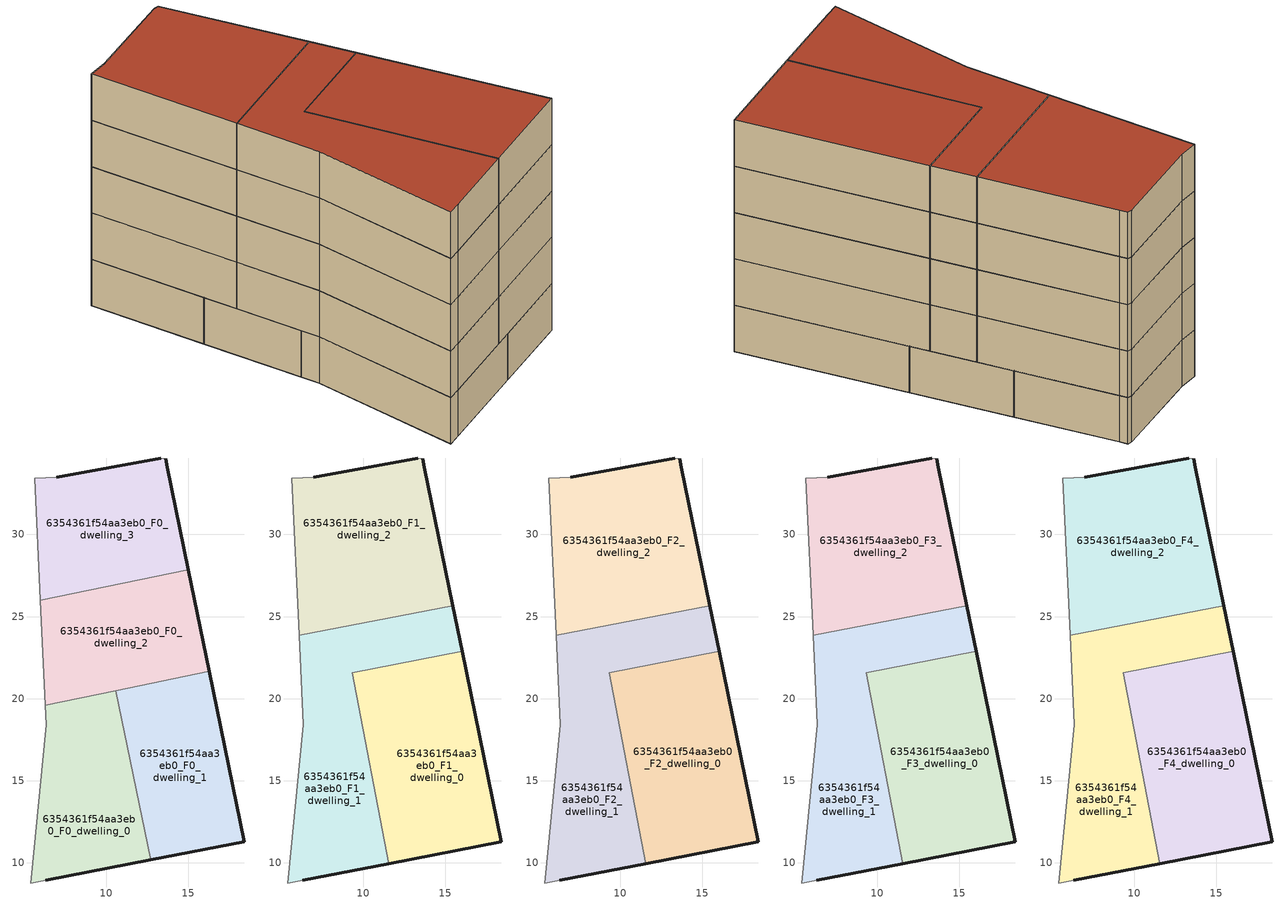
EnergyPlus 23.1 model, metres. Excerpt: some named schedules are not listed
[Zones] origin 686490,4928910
6354361f54aa3eb0_F0_dwelling_0
 floor ground (EU_floor_Construction): 12.71,10.18 10.59,20.49 6.29,19.61 6.35,18.42 5.4,8.78 6.33,8.95 z0
 wall outside (EU_wall_Construction): 12.71,10.18 6.33,8.95 z0:3
 wall adiabatic (EU_wall_Construction): 6.33,8.95 5.4,8.78 6.35,18.42 6.29,19.61 z0:3
 wall to 6354361f54aa3eb0_F0_dwelling_1 (EU_wall_Construction): 10.59,20.49 12.71,10.18 z0:3
 wall to 6354361f54aa3eb0_F0_dwelling_2 (EU_wall_Construction): 6.29,19.61 10.59,20.49 z0:3
6354361f54aa3eb0_F0_dwelling_1
 floor ground (EU_floor_Construction): 18.41,11.28 16.27,21.66 10.59,20.49 12.71,10.18 z0
 wall outside (EU_wall_Construction): 16.27,21.66 18.41,11.28 12.71,10.18 z0:3
 wall to 6354361f54aa3eb0_F0_dwelling_2 (EU_wall_Construction): 10.59,20.49 16.27,21.66 z0:3
6354361f54aa3eb0_F0_dwelling_2
 floor ground (EU_floor_Construction): 16.27,21.66 15,27.85 5.99,25.99 6.29,19.61 z0
 wall outside (EU_wall_Construction): 15,27.85 16.27,21.66 z0:3
 wall adiabatic (EU_wall_Construction): 6.29,19.61 5.99,25.99 z0:3
 wall to 6354361f54aa3eb0_F0_dwelling_3 (EU_wall_Construction): 5.99,25.99 15,27.85 z0:3
6354361f54aa3eb0_F0_dwelling_3
 floor ground (EU_floor_Construction): 15,27.85 13.72,34.1 13.62,34.6 13.32,34.65 6.98,33.47 5.65,33.41 5.99,25.99 z0
 wall outside (EU_wall_Construction): 6.98,33.47 13.32,34.65 / 13.62,34.6 13.72,34.1 15,27.85 z0:3
 wall adiabatic (EU_wall_Construction): 5.99,25.99 5.65,33.41 6.98,33.47 / 13.32,34.65 13.62,34.6 z0:3
6354361f54aa3eb0_F1_dwelling_0
 floor to 6354361f54aa3eb0_F0_dwelling_0 (EU_floor_Construction): 12.71,10.18 10.59,20.49 9.57,20.28 11.56,9.96 z3
 floor to 6354361f54aa3eb0_F0_dwelling_1 (EU_floor_Construction): 18.41,11.28 16.27,21.66 10.59,20.49 12.71,10.18 z3
 floor to 6354361f54aa3eb0_F0_dwelling_2 (EU_floor_Construction): 10.59,20.49 9.32,21.58 9.57,20.28 z3; 16.27,21.66 16.02,22.88 9.32,21.58 10.59,20.49 z3
 wall outside (EU_wall_Construction): 16.02,22.88 18.41,11.28 11.56,9.96 z3:6
 wall to 6354361f54aa3eb0_F1_dwelling_1 (EU_wall_Construction): 11.56,9.96 9.32,21.58 16.02,22.88 z3:6
6354361f54aa3eb0_F1_dwelling_1
 floor to 6354361f54aa3eb0_F0_dwelling_0 (EU_floor_Construction): 11.56,9.96 9.57,20.28 6.29,19.61 6.35,18.42 5.4,8.78 6.33,8.95 z3
 floor to 6354361f54aa3eb0_F0_dwelling_2 (EU_floor_Construction): 16.02,22.88 15.45,25.65 6.09,23.85 6.29,19.61 9.57,20.28 9.32,21.58 z3
 wall outside (EU_wall_Construction): 11.56,9.96 6.33,8.95 / 15.45,25.65 16.02,22.88 z3:6
 wall adiabatic (EU_wall_Construction): 6.33,8.95 5.4,8.78 6.35,18.42 6.09,23.85 z3:6
 wall to 6354361f54aa3eb0_F1_dwelling_2 (EU_wall_Construction): 6.09,23.85 15.45,25.65 z3:6
6354361f54aa3eb0_F1_dwelling_2
 floor to 6354361f54aa3eb0_F0_dwelling_2 (EU_floor_Construction): 15.45,25.65 15,27.85 5.99,25.99 6.09,23.85 z3
 floor to 6354361f54aa3eb0_F0_dwelling_3 (EU_floor_Construction): 15,27.85 13.72,34.1 13.62,34.6 13.32,34.65 6.98,33.47 5.65,33.41 5.99,25.99 z3
 wall outside (EU_wall_Construction): 13.62,34.6 13.72,34.1 15.45,25.65 / 6.98,33.47 13.32,34.65 z3:6
 wall adiabatic (EU_wall_Construction): 6.09,23.85 5.65,33.41 6.98,33.47 / 13.32,34.65 13.62,34.6 z3:6
6354361f54aa3eb0_F2_dwelling_0
 floor to 6354361f54aa3eb0_F1_dwelling_0 (EU_floor_Construction): 18.41,11.28 16.02,22.88 9.32,21.58 11.56,9.96 z6
 wall outside (EU_wall_Construction): 16.02,22.88 18.41,11.28 11.56,9.96 z6:9
 wall to 6354361f54aa3eb0_F2_dwelling_1 (EU_wall_Construction): 11.56,9.96 9.32,21.58 16.02,22.88 z6:9
6354361f54aa3eb0_F2_dwelling_1
 floor to 6354361f54aa3eb0_F1_dwelling_1 (EU_floor_Construction): 11.56,9.96 9.32,21.58 16.02,22.88 15.45,25.65 6.09,23.85 6.35,18.42 5.4,8.78 6.33,8.95 z6
 wall outside (EU_wall_Construction): 11.56,9.96 6.33,8.95 / 15.45,25.65 16.02,22.88 z6:9
 wall adiabatic (EU_wall_Construction): 6.33,8.95 5.4,8.78 6.35,18.42 6.09,23.85 z6:9
 wall to 6354361f54aa3eb0_F2_dwelling_2 (EU_wall_Construction): 6.09,23.85 15.45,25.65 z6:9
6354361f54aa3eb0_F2_dwelling_2
 floor to 6354361f54aa3eb0_F1_dwelling_2 (EU_floor_Construction): 15.45,25.65 13.72,34.1 13.62,34.6 13.32,34.65 6.98,33.47 5.65,33.41 6.09,23.85 z6
 wall outside (EU_wall_Construction): 13.62,34.6 13.72,34.1 15.45,25.65 / 6.98,33.47 13.32,34.65 z6:9
 wall adiabatic (EU_wall_Construction): 6.09,23.85 5.65,33.41 6.98,33.47 / 13.32,34.65 13.62,34.6 z6:9
6354361f54aa3eb0_F3_dwelling_0
 floor to 6354361f54aa3eb0_F2_dwelling_0 (EU_floor_Construction): 18.41,11.28 16.02,22.88 9.32,21.58 11.56,9.96 z9
 wall outside (EU_wall_Construction): 16.02,22.88 18.41,11.28 11.56,9.96 z9:12
 wall to 6354361f54aa3eb0_F3_dwelling_1 (EU_wall_Construction): 11.56,9.96 9.32,21.58 16.02,22.88 z9:12
6354361f54aa3eb0_F3_dwelling_1
 floor to 6354361f54aa3eb0_F2_dwelling_1 (EU_floor_Construction): 11.56,9.96 9.32,21.58 16.02,22.88 15.45,25.65 6.09,23.85 6.35,18.42 5.4,8.78 6.33,8.95 z9
 wall outside (EU_wall_Construction): 11.56,9.96 6.33,8.95 / 15.45,25.65 16.02,22.88 z9:12
 wall adiabatic (EU_wall_Construction): 6.33,8.95 5.4,8.78 6.35,18.42 6.09,23.85 z9:12
 wall to 6354361f54aa3eb0_F3_dwelling_2 (EU_wall_Construction): 6.09,23.85 15.45,25.65 z9:12
6354361f54aa3eb0_F3_dwelling_2
 floor to 6354361f54aa3eb0_F2_dwelling_2 (EU_floor_Construction): 15.45,25.65 13.72,34.1 13.62,34.6 13.32,34.65 6.98,33.47 5.65,33.41 6.09,23.85 z9
 wall outside (EU_wall_Construction): 13.62,34.6 13.72,34.1 15.45,25.65 / 6.98,33.47 13.32,34.65 z9:12
 wall adiabatic (EU_wall_Construction): 6.09,23.85 5.65,33.41 6.98,33.47 / 13.32,34.65 13.62,34.6 z9:12
6354361f54aa3eb0_F4_dwelling_0
 floor to 6354361f54aa3eb0_F3_dwelling_0 (EU_floor_Construction): 18.41,11.28 16.02,22.88 9.32,21.58 11.56,9.96 z12
 wall outside (EU_wall_Construction): 16.02,22.88 18.41,11.28 11.56,9.96 z12:15
 wall to 6354361f54aa3eb0_F4_dwelling_1 (EU_wall_Construction): 11.56,9.96 9.32,21.58 16.02,22.88 z12:15
 roof outside (EU_roof_Construction): 16.02,22.88 18.41,11.28 11.56,9.96 9.32,21.58 z15
6354361f54aa3eb0_F4_dwelling_1
 floor to 6354361f54aa3eb0_F3_dwelling_1 (EU_floor_Construction): 11.56,9.96 9.32,21.58 16.02,22.88 15.45,25.65 6.09,23.85 6.35,18.42 5.4,8.78 6.33,8.95 z12
 wall outside (EU_wall_Construction): 11.56,9.96 6.33,8.95 / 15.45,25.65 16.02,22.88 z12:15
 wall adiabatic (EU_wall_Construction): 6.33,8.95 5.4,8.78 6.35,18.42 6.09,23.85 z12:15
 wall to 6354361f54aa3eb0_F4_dwelling_2 (EU_wall_Construction): 6.09,23.85 15.45,25.65 z12:15
 roof outside (EU_roof_Construction): 15.45,25.65 16.02,22.88 9.32,21.58 11.56,9.96 6.33,8.95 5.4,8.78 6.35,18.42 6.09,23.85 z15
6354361f54aa3eb0_F4_dwelling_2
 floor to 6354361f54aa3eb0_F3_dwelling_2 (EU_floor_Construction): 15.45,25.65 13.72,34.1 13.62,34.6 13.32,34.65 6.98,33.47 5.65,33.41 6.09,23.85 z12
 wall outside (EU_wall_Construction): 13.62,34.6 13.72,34.1 15.45,25.65 / 6.98,33.47 13.32,34.65 z12:15
 wall adiabatic (EU_wall_Construction): 6.09,23.85 5.65,33.41 6.98,33.47 / 13.32,34.65 13.62,34.6 z12:15
 roof outside (EU_roof_Construction): 13.72,34.1 15.45,25.65 6.09,23.85 5.65,33.41 6.98,33.47 13.32,34.65 13.62,34.6 z15
[Building]
EU S2 Campaign: North Axis=0; Terrain=City; Solar Distribution=FullExterior
[Site:Location]
Bologna: Latitude=44.5; Longitude=11.25; Time Zone=1; Elevation=37
[SizingPeriod:WeatherFileDays]
AnnualSizingPeriod: Begin Month=1; Begin Day of Month=1; End Month=12; End Day of Month=31; Day of Week for Start Day=Monday; Use Weather File Daylight Saving Period=No; Use Weather File Rain and Snow Indicators=No
[MATERIAL]
EU_InternalMass_Material: Roughness=MediumRough; Thickness=0.1; Conductivity=1; Density=1800; Specific Heat=900; Thermal Absorptance=0.9; Solar Absorptance=0.7; Visible Absorptance=0.7
[MATERIAL:NOMASS] Roughness=MediumRough; Thermal Absorptance=0.9; Solar Absorptance=0.7; Visible Absorptance=0.7
Name | Thermal Resistance
EU_wall_NoMass | 0.905828
EU_roof_NoMass | 0.37593
EU_floor_NoMass | 0.67114
[CONSTRUCTION]
EU_wall_Construction: EU_wall_NoMass
EU_roof_Construction: EU_roof_NoMass
EU_floor_Construction: EU_floor_NoMass
EU_InternalMass_Construction: EU_InternalMass_Material
[ZONE] Type=1; Multiplier=1; Ceiling Height=autocalculate; Floor Area=autocalculate; Part of Total Floor Area=Yes
Name | Volume
6354361f54aa3eb0_F0_dwelling_0 | 183.733
6354361f54aa3eb0_F1_dwelling_0 | 244.976
6354361f54aa3eb0_F2_dwelling_0; 6354361f54aa3eb0_F3_dwelling_0; 6354361f54aa3eb0_F4_dwelling_0; 6354361f54aa3eb0_F1_dwelling_1 | 244.989
6354361f54aa3eb0_F0_dwelling_1 | 183.757
6354361f54aa3eb0_F2_dwelling_1; 6354361f54aa3eb0_F3_dwelling_1; 6354361f54aa3eb0_F4_dwelling_1 | 244.996
6354361f54aa3eb0_F0_dwelling_2 | 183.738
6354361f54aa3eb0_F1_dwelling_2 | 244.98
6354361f54aa3eb0_F2_dwelling_2; 6354361f54aa3eb0_F3_dwelling_2; 6354361f54aa3eb0_F4_dwelling_2 | 244.988
6354361f54aa3eb0_F0_dwelling_3 | 183.744
[INTERNALMASS] Construction=EU_InternalMass_Construction
Name | Zone or ZoneList | Surface Area
6354361f54aa3eb0_F0_dwelling_0_EU_InternalMass | 6354361f54aa3eb0_F0_dwelling_0 | 61.2465
6354361f54aa3eb0_F0_dwelling_1_EU_InternalMass | 6354361f54aa3eb0_F0_dwelling_1 | 61.2516
6354361f54aa3eb0_F0_dwelling_2_EU_InternalMass | 6354361f54aa3eb0_F0_dwelling_2 | 61.2461
6354361f54aa3eb0_F0_dwelling_3_EU_InternalMass | 6354361f54aa3eb0_F0_dwelling_3 | 61.2482
6354361f54aa3eb0_F1_dwelling_0_EU_InternalMass | 6354361f54aa3eb0_F1_dwelling_0 | 81.6625
6354361f54aa3eb0_F1_dwelling_1_EU_InternalMass | 6354361f54aa3eb0_F1_dwelling_1 | 81.6651
6354361f54aa3eb0_F1_dwelling_2_EU_InternalMass | 6354361f54aa3eb0_F1_dwelling_2 | 81.6634
6354361f54aa3eb0_F2_dwelling_0_EU_InternalMass | 6354361f54aa3eb0_F2_dwelling_0 | 81.6625
6354361f54aa3eb0_F2_dwelling_1_EU_InternalMass | 6354361f54aa3eb0_F2_dwelling_1 | 81.6651
6354361f54aa3eb0_F2_dwelling_2_EU_InternalMass | 6354361f54aa3eb0_F2_dwelling_2 | 81.6634
6354361f54aa3eb0_F3_dwelling_0_EU_InternalMass | 6354361f54aa3eb0_F3_dwelling_0 | 81.6625
6354361f54aa3eb0_F3_dwelling_1_EU_InternalMass | 6354361f54aa3eb0_F3_dwelling_1 | 81.6651
6354361f54aa3eb0_F3_dwelling_2_EU_InternalMass | 6354361f54aa3eb0_F3_dwelling_2 | 81.6634
6354361f54aa3eb0_F4_dwelling_0_EU_InternalMass | 6354361f54aa3eb0_F4_dwelling_0 | 81.6625
6354361f54aa3eb0_F4_dwelling_1_EU_InternalMass | 6354361f54aa3eb0_F4_dwelling_1 | 81.6651
6354361f54aa3eb0_F4_dwelling_2_EU_InternalMass | 6354361f54aa3eb0_F4_dwelling_2 | 81.6634
[OTHEREQUIPMENT] Fuel Type=Electricity; Design Level Calculation Method=Watts/Area; Power per Zone Floor Area=1; Fraction Latent=0; Fraction Radiant=0; Fraction Lost=0; Carbon Dioxide Generation Rate=0; EndUse Subcategory=EU_Step8_InternalGains
Name | Zone or ZoneList or Space or SpaceList | Schedule
EU_Step8_InternalGain_6354361f54aa3eb0_F0_dwelling_0_f000 | 6354361f54aa3eb0_F0_dwelling_0 | EU_Step8_GainSchedule_6354361f54aa3eb0_F0_dwelling_0_f000
EU_Step8_InternalGain_6354361f54aa3eb0_F0_dwelling_1_f000 | 6354361f54aa3eb0_F0_dwelling_1 | EU_Step8_GainSchedule_6354361f54aa3eb0_F0_dwelling_1_f000
EU_Step8_InternalGain_6354361f54aa3eb0_F0_dwelling_2_f000 | 6354361f54aa3eb0_F0_dwelling_2 | EU_Step8_GainSchedule_6354361f54aa3eb0_F0_dwelling_2_f000
EU_Step8_InternalGain_6354361f54aa3eb0_F0_dwelling_3_f000 | 6354361f54aa3eb0_F0_dwelling_3 | EU_Step8_GainSchedule_6354361f54aa3eb0_F0_dwelling_3_f000
EU_Step8_InternalGain_6354361f54aa3eb0_F1_dwelling_0_f000 | 6354361f54aa3eb0_F1_dwelling_0 | EU_Step8_GainSchedule_6354361f54aa3eb0_F1_dwelling_0_f000
EU_Step8_InternalGain_6354361f54aa3eb0_F1_dwelling_1_f000 | 6354361f54aa3eb0_F1_dwelling_1 | EU_Step8_GainSchedule_6354361f54aa3eb0_F1_dwelling_1_f000
EU_Step8_InternalGain_6354361f54aa3eb0_F1_dwelling_2_f000 | 6354361f54aa3eb0_F1_dwelling_2 | EU_Step8_GainSchedule_6354361f54aa3eb0_F1_dwelling_2_f000
EU_Step8_InternalGain_6354361f54aa3eb0_F2_dwelling_0_f000 | 6354361f54aa3eb0_F2_dwelling_0 | EU_Step8_GainSchedule_6354361f54aa3eb0_F2_dwelling_0_f000
EU_Step8_InternalGain_6354361f54aa3eb0_F2_dwelling_1_f000 | 6354361f54aa3eb0_F2_dwelling_1 | EU_Step8_GainSchedule_6354361f54aa3eb0_F2_dwelling_1_f000
EU_Step8_InternalGain_6354361f54aa3eb0_F2_dwelling_2_f000 | 6354361f54aa3eb0_F2_dwelling_2 | EU_Step8_GainSchedule_6354361f54aa3eb0_F2_dwelling_2_f000
EU_Step8_InternalGain_6354361f54aa3eb0_F3_dwelling_0_f000 | 6354361f54aa3eb0_F3_dwelling_0 | EU_Step8_GainSchedule_6354361f54aa3eb0_F3_dwelling_0_f000
EU_Step8_InternalGain_6354361f54aa3eb0_F3_dwelling_1_f000 | 6354361f54aa3eb0_F3_dwelling_1 | EU_Step8_GainSchedule_6354361f54aa3eb0_F3_dwelling_1_f000
EU_Step8_InternalGain_6354361f54aa3eb0_F3_dwelling_2_f000 | 6354361f54aa3eb0_F3_dwelling_2 | EU_Step8_GainSchedule_6354361f54aa3eb0_F3_dwelling_2_f000
EU_Step8_InternalGain_6354361f54aa3eb0_F4_dwelling_0_f000 | 6354361f54aa3eb0_F4_dwelling_0 | EU_Step8_GainSchedule_6354361f54aa3eb0_F4_dwelling_0_f000
EU_Step8_InternalGain_6354361f54aa3eb0_F4_dwelling_1_f000 | 6354361f54aa3eb0_F4_dwelling_1 | EU_Step8_GainSchedule_6354361f54aa3eb0_F4_dwelling_1_f000
EU_Step8_InternalGain_6354361f54aa3eb0_F4_dwelling_2_f000 | 6354361f54aa3eb0_F4_dwelling_2 | EU_Step8_GainSchedule_6354361f54aa3eb0_F4_dwelling_2_f000
[ZONEVENTILATION:DESIGNFLOWRATE] Schedule=EU_AlwaysOn; Design Flow Rate Calculation Method=AirChanges/Hour; Air Changes per Hour=0.73129; Ventilation Type=Natural; Fan Pressure Rise=0; Fan Total Efficiency=1; Constant Term Coefficient=1; Temperature Term Coefficient=0; Velocity Term Coefficient=0; Velocity Squared Term Coefficient=0; Minimum Indoor Temperature=-100; Maximum Indoor Temperature=100; Delta Temperature=-100; Minimum Outdoor Temperature=-100; Maximum Outdoor Temperature=100; Maximum Wind Speed=40
Name | Zone or ZoneList or Space or SpaceList
EU_ConstantAir_6354361f54aa3eb0_F0_dwelling_0 | 6354361f54aa3eb0_F0_dwelling_0
EU_ConstantAir_6354361f54aa3eb0_F0_dwelling_1 | 6354361f54aa3eb0_F0_dwelling_1
EU_ConstantAir_6354361f54aa3eb0_F0_dwelling_2 | 6354361f54aa3eb0_F0_dwelling_2
EU_ConstantAir_6354361f54aa3eb0_F0_dwelling_3 | 6354361f54aa3eb0_F0_dwelling_3
EU_ConstantAir_6354361f54aa3eb0_F1_dwelling_0 | 6354361f54aa3eb0_F1_dwelling_0
EU_ConstantAir_6354361f54aa3eb0_F1_dwelling_1 | 6354361f54aa3eb0_F1_dwelling_1
EU_ConstantAir_6354361f54aa3eb0_F1_dwelling_2 | 6354361f54aa3eb0_F1_dwelling_2
EU_ConstantAir_6354361f54aa3eb0_F2_dwelling_0 | 6354361f54aa3eb0_F2_dwelling_0
EU_ConstantAir_6354361f54aa3eb0_F2_dwelling_1 | 6354361f54aa3eb0_F2_dwelling_1
EU_ConstantAir_6354361f54aa3eb0_F2_dwelling_2 | 6354361f54aa3eb0_F2_dwelling_2
EU_ConstantAir_6354361f54aa3eb0_F3_dwelling_0 | 6354361f54aa3eb0_F3_dwelling_0
EU_ConstantAir_6354361f54aa3eb0_F3_dwelling_1 | 6354361f54aa3eb0_F3_dwelling_1
EU_ConstantAir_6354361f54aa3eb0_F3_dwelling_2 | 6354361f54aa3eb0_F3_dwelling_2
EU_ConstantAir_6354361f54aa3eb0_F4_dwelling_0 | 6354361f54aa3eb0_F4_dwelling_0
EU_ConstantAir_6354361f54aa3eb0_F4_dwelling_1 | 6354361f54aa3eb0_F4_dwelling_1
EU_ConstantAir_6354361f54aa3eb0_F4_dwelling_2 | 6354361f54aa3eb0_F4_dwelling_2
[HVACTEMPLATE:THERMOSTAT] Constant Heating Setpoint=20; Constant Cooling Setpoint=50
EU_HeatOnly_6354361f54aa3eb0_F0_dwelling_0; EU_HeatOnly_6354361f54aa3eb0_F0_dwelling_1; EU_HeatOnly_6354361f54aa3eb0_F0_dwelling_2; EU_HeatOnly_6354361f54aa3eb0_F0_dwelling_3; EU_HeatOnly_6354361f54aa3eb0_F1_dwelling_0; EU_HeatOnly_6354361f54aa3eb0_F1_dwelling_1; EU_HeatOnly_6354361f54aa3eb0_F1_dwelling_2; EU_HeatOnly_6354361f54aa3eb0_F2_dwelling_0; EU_HeatOnly_6354361f54aa3eb0_F2_dwelling_1; EU_HeatOnly_6354361f54aa3eb0_F2_dwelling_2; EU_HeatOnly_6354361f54aa3eb0_F3_dwelling_0; EU_HeatOnly_6354361f54aa3eb0_F3_dwelling_1; EU_HeatOnly_6354361f54aa3eb0_F3_dwelling_2; EU_HeatOnly_6354361f54aa3eb0_F4_dwelling_0; EU_HeatOnly_6354361f54aa3eb0_F4_dwelling_1; EU_HeatOnly_6354361f54aa3eb0_F4_dwelling_2
[HVACTEMPLATE:ZONE:IDEALLOADSAIRSYSTEM] System Availability Schedule=EU_AlwaysOn; Maximum Heating Supply Air Temperature=50; Minimum Cooling Supply Air Temperature=13; Maximum Heating Supply Air Humidity Ratio=0.0156; Minimum Cooling Supply Air Humidity Ratio=0.0077; Heating Limit=NoLimit; Cooling Limit=NoLimit; Heating Availability Schedule=EU_AlwaysOn; Cooling Availability Schedule=EU_CoolingOff; Dehumidification Control Type=ConstantSensibleHeatRatio; Cooling Sensible Heat Ratio=0.7; Dehumidification Setpoint=60; Humidification Control Type=None; Humidification Setpoint=30; Outdoor Air Method=None; Outdoor Air Flow Rate per Person=0.00944; Outdoor Air Flow Rate per Zone Floor Area=0; Outdoor Air Flow Rate per Zone=0; Demand Controlled Ventilation Type=None; Outdoor Air Economizer Type=NoEconomizer; Heat Recovery Type=None; Sensible Heat Recovery Effectiveness=0.7; Latent Heat Recovery Effectiveness=0.65
Name | Template Thermostat
6354361f54aa3eb0_F0_dwelling_0 | EU_HeatOnly_6354361f54aa3eb0_F0_dwelling_0
6354361f54aa3eb0_F0_dwelling_1 | EU_HeatOnly_6354361f54aa3eb0_F0_dwelling_1
6354361f54aa3eb0_F0_dwelling_2 | EU_HeatOnly_6354361f54aa3eb0_F0_dwelling_2
6354361f54aa3eb0_F0_dwelling_3 | EU_HeatOnly_6354361f54aa3eb0_F0_dwelling_3
6354361f54aa3eb0_F1_dwelling_0 | EU_HeatOnly_6354361f54aa3eb0_F1_dwelling_0
6354361f54aa3eb0_F1_dwelling_1 | EU_HeatOnly_6354361f54aa3eb0_F1_dwelling_1
6354361f54aa3eb0_F1_dwelling_2 | EU_HeatOnly_6354361f54aa3eb0_F1_dwelling_2
6354361f54aa3eb0_F2_dwelling_0 | EU_HeatOnly_6354361f54aa3eb0_F2_dwelling_0
6354361f54aa3eb0_F2_dwelling_1 | EU_HeatOnly_6354361f54aa3eb0_F2_dwelling_1
6354361f54aa3eb0_F2_dwelling_2 | EU_HeatOnly_6354361f54aa3eb0_F2_dwelling_2
6354361f54aa3eb0_F3_dwelling_0 | EU_HeatOnly_6354361f54aa3eb0_F3_dwelling_0
6354361f54aa3eb0_F3_dwelling_1 | EU_HeatOnly_6354361f54aa3eb0_F3_dwelling_1
6354361f54aa3eb0_F3_dwelling_2 | EU_HeatOnly_6354361f54aa3eb0_F3_dwelling_2
6354361f54aa3eb0_F4_dwelling_0 | EU_HeatOnly_6354361f54aa3eb0_F4_dwelling_0
6354361f54aa3eb0_F4_dwelling_1 | EU_HeatOnly_6354361f54aa3eb0_F4_dwelling_1
6354361f54aa3eb0_F4_dwelling_2 | EU_HeatOnly_6354361f54aa3eb0_F4_dwelling_2
